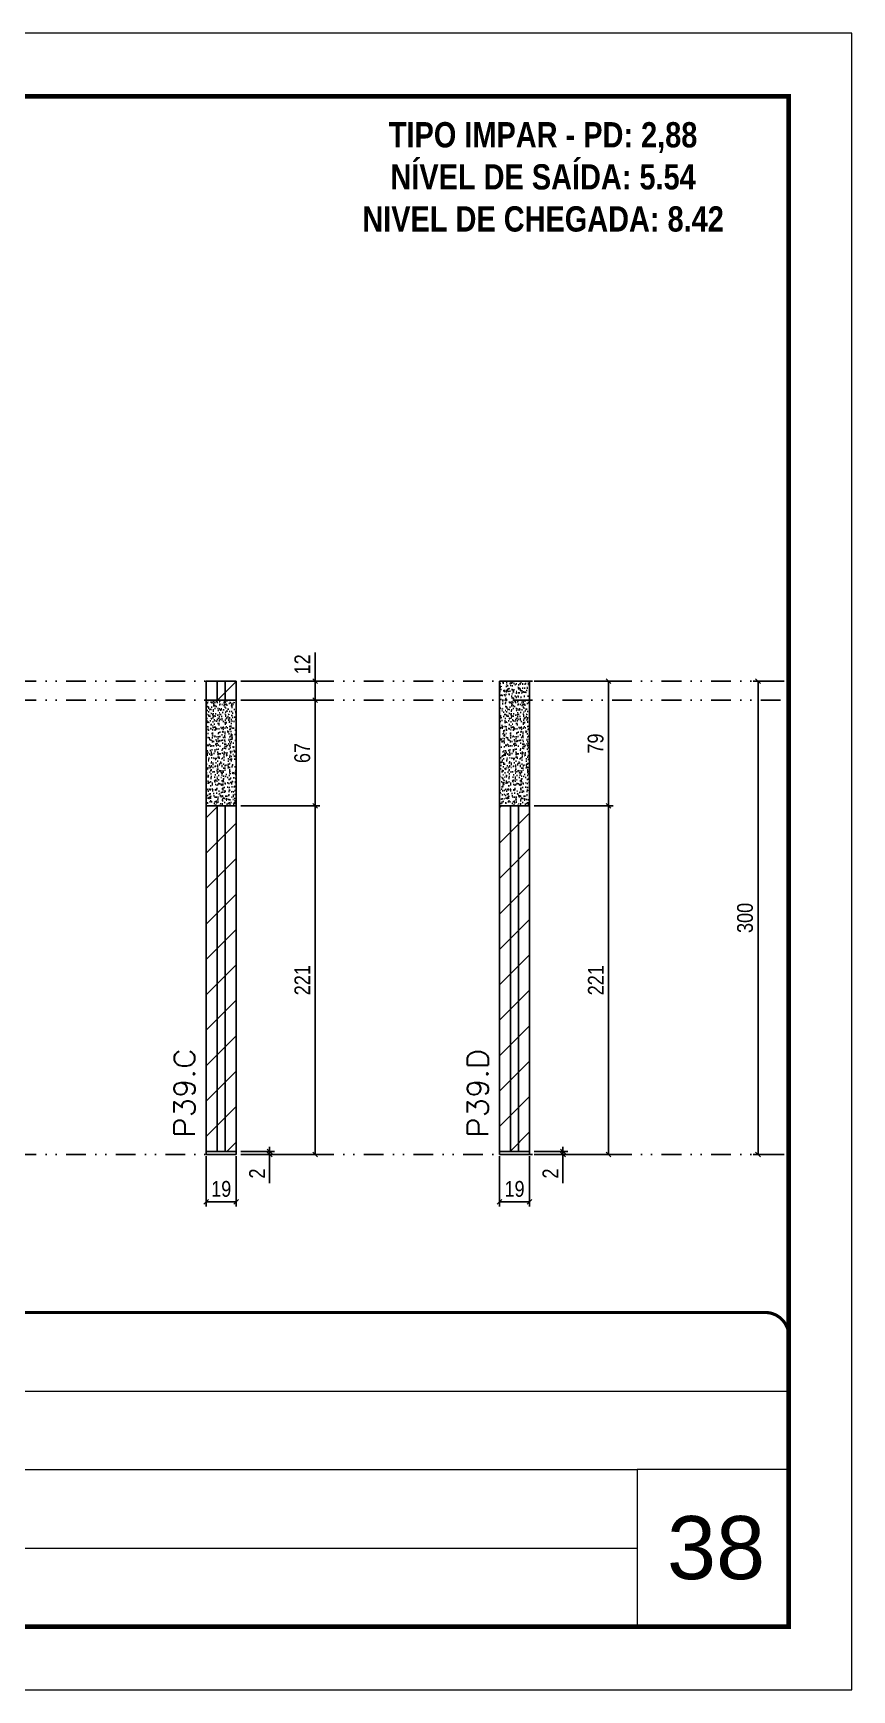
# Model space of a CAD drawing. Extents: x 14400 to 24104, y -21631 to 6985.
# Drawn here: x 16965 to 17483, y -4402 to -3352 of the extents above; entities that cross this region are included whole.
import ezdxf

# ---------------------------------------------------------------- set-up
doc = ezdxf.new("R2010")
doc.units = 0
for name, pattern in [('CONTINUO', [0]), ('DASHED', [0.75, 0.5, -0.25]), ('DIVIDE2', [0.625, 0.25, -0.125, 0, -0.125, 0, -0.125])]:
    doc.linetypes.add(name, pattern=pattern)
for name, color, linetype, lineweight in [('CARIMBO', 255, 'Continuous', 9), ('Folhas', 255, 'Continuous', 9), ('Hachura', 251, 'Continuous', 9), ('SARRAFO DE PRESSAO', 251, 'DASHED', 9), ('Texto Seção', 7, 'Continuous', 15)]:
    doc.layers.add(name, color=color, linetype=linetype, lineweight=lineweight)
for name, color, linetype in [('COTA', 241, 'Continuous'), ('NOMENCLATURA', 7, 'Continuous'), ('Nível', 160, 'Continuous'), ('Painéis', 200, 'Continuous'), ('SARR_2.2x7', 40, 'Continuous')]:
    doc.layers.add(name, color=color, linetype=linetype)
doc.styles.add('ARIAL', font='arial.ttf')
doc.styles.add('COTA TECNICA', font='techl___.ttf', dxfattribs={"height": 10})
doc.styles.add('COTA TECNICA-50', font='techl___.ttf', dxfattribs={"height": 10})
doc.styles.add('REGUA-120', font='ROMANS.shx', dxfattribs={"height": 15})
doc.styles.add('ROMANC', font='techb___.ttf', dxfattribs={"height": 2.5})
doc.dimstyles.new('COTA PAINEL-50', dxfattribs={"dimtxt": 10, "dimasz": 3, "dimexe": 3, "dimexo": 3, "dimgap": 3, "dimtad": 1, "dimdec": 1, "dimzin": 12, "dimdsep": 46, "dimtxsty": 'COTA TECNICA-50', "dimblk1": 'OBLIQUE', "dimblk2": 'OBLIQUE', "dimsah": 1, "dimcen": 0.9, "dimclrd": 4, "dimclre": 4, "dimclrt": 240, "dimadec": 1, "dimazin": 3, "dimtfac": 1, "dimtdec": 1, "dimtmove": 0, "dimatfit": 3, "dimfxl": 1, "dimtolj": 1, "dimtzin": 12, "dimarcsym": 0})
doc.dimstyles.new('PAINEL', dxfattribs={"dimtxt": 10, "dimasz": 3, "dimexe": 3, "dimexo": 3, "dimgap": 3, "dimtad": 1, "dimdec": 1, "dimzin": 12, "dimdsep": 46, "dimtxsty": 'COTA TECNICA', "dimblk1": 'OBLIQUE', "dimblk2": 'OBLIQUE', "dimsah": 1, "dimcen": 0.9, "dimclrd": 4, "dimclre": 4, "dimclrt": 240, "dimadec": 1, "dimazin": 3, "dimtfac": 1, "dimtdec": 1, "dimtmove": 0, "dimatfit": 3, "dimfxl": 1, "dimtolj": 1, "dimtzin": 12, "dimarcsym": 0})

# ---------------------------------------------------------------- blocks, each defined once
blk = doc.blocks.new('9999999999')
at = {"color": 30, "linetype": 'CONTINUO'}
for p, q in [((98564.6, 34379.6), (99584, 34379.6)), ((98564.6, 34329.8), (99488, 34329.8)), ((99584, 34329.8), (99488, 34329.8)), ((99488, 34329.8), (99488, 34230.2)), ((98564.6, 34280), (99488, 34280))]:
    blk.add_line(p, q, dxfattribs=at)
at = {"color": 30, "linetype": 'CONTINUO', "const_width": 2}
blk.add_lwpolyline([(99584, 34230.2), (99584, 34414.4, 0.414214), (99569, 34429.4), (98229, 34429.4, 0.414214), (98214, 34414.4), (98214, 34245.2, 0.414214), (98229, 34230.2), (99584, 34230.2)], format="xyb", dxfattribs=at)
at = {"layer": 'Folhas'}
blk.add_lwpolyline([(98139, 34190.2), (99624, 34190.2), (99624, 35240.2), (98139, 35240.2)], close=True, dxfattribs=at)
at = {"layer": 'Folhas', "color": 30, "const_width": 3}
blk.add_lwpolyline([(98214, 34230.2), (99584, 34230.2), (99584, 35200.2), (98214, 35200.2)], close=True, dxfattribs=at)
blk = doc.blocks.new('_Oblique')
at = {"color": 0, "linetype": 'ByBlock', "lineweight": -2}
blk.add_line((-0.5, -0.5), (0.5, 0.5), dxfattribs=at)
blk = doc.blocks.new('*D1543')
at = {"layer": 'COTA', "color": 4, "lineweight": -2, "transparency": 16777216}
for p, q in [((17440.5, -3763.2), (17421, -3763.2)), ((17424, -4063.2), (17424, -3763.2)), ((17440.5, -4063.2), (17421, -4063.2))]:
    blk.add_line(p, q, dxfattribs=at)
at = {"layer": 'Defpoints', "color": 0, "transparency": 16777216}
for p in [(17424, -3763.2), (17443.5, -3763.2), (17443.5, -4063.2)]:
    blk.add_point(p, dxfattribs=at)
at = {"layer": 'COTA', "color": 4, "lineweight": -2, "transparency": 16777216, "xscale": 3, "yscale": 3, "zscale": 3}
for p, rotation in [((17424, -3763.2), 90), ((17424, -4063.2), 270)]:
    blk.add_blockref('_Oblique', p, dxfattribs=dict(at, rotation=rotation))
at = {"layer": 'COTA', "color": 240, "transparency": 16777216, "insert": (17415.8, -3913.2), "char_height": 10, "attachment_point": 5, "rotation": 90, "style": 'COTA TECNICA'}
blk.add_mtext('\\A1;300', dxfattribs=at)
blk = doc.blocks.new('*D1524')
at = {"layer": 'COTA', "color": 4, "lineweight": -2, "transparency": 16777216}
for p, q in [((17260.2, -4064.2), (17260.2, -4096.1)), ((17279.2, -4064.2), (17279.2, -4096.1)), ((17260.2, -4093.1), (17279.2, -4093.1))]:
    blk.add_line(p, q, dxfattribs=at)
at = {"layer": 'Defpoints', "color": 0, "transparency": 16777216}
for p in [(17260.2, -4061.2), (17279.2, -4061.2), (17279.2, -4093.1)]:
    blk.add_point(p, dxfattribs=at)
at = {"layer": 'COTA', "color": 4, "lineweight": -2, "transparency": 16777216, "xscale": 3, "yscale": 3, "zscale": 3, "rotation": 180}
blk.add_blockref('_Oblique', (17260.2, -4093.1), dxfattribs=at)
at = {"layer": 'COTA', "color": 4, "lineweight": -2, "transparency": 16777216, "xscale": 3, "yscale": 3, "zscale": 3}
blk.add_blockref('_Oblique', (17279.2, -4093.1), dxfattribs=at)
at = {"layer": 'COTA', "color": 240, "transparency": 16777216, "insert": (17269.7, -4085), "char_height": 10, "attachment_point": 5, "style": 'COTA TECNICA'}
blk.add_mtext('\\A1;19', dxfattribs=at)
blk = doc.blocks.new('*D1525')
at = {"layer": 'COTA', "color": 4, "lineweight": -2, "transparency": 16777216}
for p, q in [((17282.2, -4061.2), (17303.4, -4061.2)), ((17282.2, -4063.2), (17303.4, -4063.2)), ((17300.4, -4061.2), (17300.4, -4058.2)), ((17300.4, -4061.2), (17300.4, -4063.2)), ((17300.4, -4063.2), (17300.4, -4081.3))]:
    blk.add_line(p, q, dxfattribs=at)
at = {"layer": 'Defpoints', "color": 0, "transparency": 16777216}
for p in [(17279.2, -4061.2), (17279.2, -4063.2), (17300.4, -4061.2)]:
    blk.add_point(p, dxfattribs=at)
at = {"layer": 'COTA', "color": 4, "lineweight": -2, "transparency": 16777216, "xscale": 3, "yscale": 3, "zscale": 3}
for p, rotation in [((17300.4, -4061.2), 270), ((17300.4, -4063.2), 90)]:
    blk.add_blockref('_Oblique', p, dxfattribs=dict(at, rotation=rotation))
at = {"layer": 'COTA', "color": 240, "transparency": 16777216, "insert": (17292.4, -4075.2), "char_height": 10, "attachment_point": 5, "rotation": 90, "style": 'COTA TECNICA-50'}
blk.add_mtext('\\A1;2', dxfattribs=at)
blk = doc.blocks.new('*D1526')
at = {"layer": 'COTA', "color": 4, "lineweight": -2, "transparency": 16777216}
for p, q in [((17282.2, -3842.2), (17332.2, -3842.2)), ((17329.2, -4063.2), (17329.2, -3842.2)), ((17282.2, -4063.2), (17332.2, -4063.2))]:
    blk.add_line(p, q, dxfattribs=at)
at = {"layer": 'Defpoints', "color": 0, "transparency": 16777216}
for p in [(17279.2, -3842.2), (17329.2, -3842.2), (17279.2, -4063.2)]:
    blk.add_point(p, dxfattribs=at)
at = {"layer": 'COTA', "color": 4, "lineweight": -2, "transparency": 16777216, "xscale": 3, "yscale": 3, "zscale": 3}
for p, rotation in [((17329.2, -3842.2), 90), ((17329.2, -4063.2), 270)]:
    blk.add_blockref('_Oblique', p, dxfattribs=dict(at, rotation=rotation))
at = {"layer": 'COTA', "color": 240, "transparency": 16777216, "insert": (17321.2, -3952.7), "char_height": 10, "attachment_point": 5, "rotation": 90, "style": 'COTA TECNICA-50'}
blk.add_mtext('\\A1;221', dxfattribs=at)
blk = doc.blocks.new('*D1554')
at = {"layer": 'COTA', "color": 4, "lineweight": -2, "transparency": 16777216}
for p, q in [((17282.2, -3763.2), (17332.2, -3763.2)), ((17329.2, -3842.2), (17329.2, -3763.2)), ((17282.2, -3842.2), (17332.2, -3842.2))]:
    blk.add_line(p, q, dxfattribs=at)
at = {"layer": 'Defpoints', "color": 0, "transparency": 16777216}
for p in [(17279.2, -3763.2), (17329.2, -3763.2), (17279.2, -3842.2)]:
    blk.add_point(p, dxfattribs=at)
at = {"layer": 'COTA', "color": 4, "lineweight": -2, "transparency": 16777216, "xscale": 3, "yscale": 3, "zscale": 3}
for p, rotation in [((17329.2, -3763.2), 90), ((17329.2, -3842.2), 270)]:
    blk.add_blockref('_Oblique', p, dxfattribs=dict(at, rotation=rotation))
at = {"layer": 'COTA', "color": 240, "transparency": 16777216, "insert": (17321.1, -3802.7), "char_height": 10, "attachment_point": 5, "rotation": 90, "style": 'COTA TECNICA'}
blk.add_mtext('\\A1;79', dxfattribs=at)
blk = doc.blocks.new('*D1527')
at = {"layer": 'COTA', "color": 4, "lineweight": -2, "transparency": 16777216}
for p, q in [((17074.3, -4064.2), (17074.3, -4096.1)), ((17093.3, -4064.2), (17093.3, -4096.1)), ((17074.3, -4093.1), (17093.3, -4093.1))]:
    blk.add_line(p, q, dxfattribs=at)
at = {"layer": 'Defpoints', "color": 0, "transparency": 16777216}
for p in [(17074.3, -4061.2), (17093.3, -4061.2), (17093.3, -4093.1)]:
    blk.add_point(p, dxfattribs=at)
at = {"layer": 'COTA', "color": 4, "lineweight": -2, "transparency": 16777216, "xscale": 3, "yscale": 3, "zscale": 3, "rotation": 180}
blk.add_blockref('_Oblique', (17074.3, -4093.1), dxfattribs=at)
at = {"layer": 'COTA', "color": 4, "lineweight": -2, "transparency": 16777216, "xscale": 3, "yscale": 3, "zscale": 3}
blk.add_blockref('_Oblique', (17093.3, -4093.1), dxfattribs=at)
at = {"layer": 'COTA', "color": 240, "transparency": 16777216, "insert": (17083.8, -4085), "char_height": 10, "attachment_point": 5, "style": 'COTA TECNICA'}
blk.add_mtext('\\A1;19', dxfattribs=at)
blk = doc.blocks.new('*D1528')
at = {"layer": 'COTA', "color": 4, "lineweight": -2, "transparency": 16777216}
for p, q in [((17096.3, -4061.2), (17117.5, -4061.2)), ((17096.3, -4063.2), (17117.5, -4063.2)), ((17114.5, -4061.2), (17114.5, -4058.2)), ((17114.5, -4061.2), (17114.5, -4063.2)), ((17114.5, -4063.2), (17114.5, -4081.3))]:
    blk.add_line(p, q, dxfattribs=at)
at = {"layer": 'Defpoints', "color": 0, "transparency": 16777216}
for p in [(17093.3, -4061.2), (17093.3, -4063.2), (17114.5, -4061.2)]:
    blk.add_point(p, dxfattribs=at)
at = {"layer": 'COTA', "color": 4, "lineweight": -2, "transparency": 16777216, "xscale": 3, "yscale": 3, "zscale": 3}
for p, rotation in [((17114.5, -4061.2), 270), ((17114.5, -4063.2), 90)]:
    blk.add_blockref('_Oblique', p, dxfattribs=dict(at, rotation=rotation))
at = {"layer": 'COTA', "color": 240, "transparency": 16777216, "insert": (17106.5, -4075.2), "char_height": 10, "attachment_point": 5, "rotation": 90, "style": 'COTA TECNICA-50'}
blk.add_mtext('\\A1;2', dxfattribs=at)
blk = doc.blocks.new('*D1529')
at = {"layer": 'COTA', "color": 4, "lineweight": -2, "transparency": 16777216}
for p, q in [((17096.3, -3842.2), (17146.3, -3842.2)), ((17143.3, -4063.2), (17143.3, -3842.2)), ((17096.3, -4063.2), (17146.3, -4063.2))]:
    blk.add_line(p, q, dxfattribs=at)
at = {"layer": 'Defpoints', "color": 0, "transparency": 16777216}
for p in [(17093.3, -3842.2), (17143.3, -3842.2), (17093.3, -4063.2)]:
    blk.add_point(p, dxfattribs=at)
at = {"layer": 'COTA', "color": 4, "lineweight": -2, "transparency": 16777216, "xscale": 3, "yscale": 3, "zscale": 3}
for p, rotation in [((17143.3, -3842.2), 90), ((17143.3, -4063.2), 270)]:
    blk.add_blockref('_Oblique', p, dxfattribs=dict(at, rotation=rotation))
at = {"layer": 'COTA', "color": 240, "transparency": 16777216, "insert": (17135.2, -3952.7), "char_height": 10, "attachment_point": 5, "rotation": 90, "style": 'COTA TECNICA-50'}
blk.add_mtext('\\A1;221', dxfattribs=at)
blk = doc.blocks.new('*D1555')
at = {"layer": 'COTA', "color": 4, "lineweight": -2, "transparency": 16777216}
for p, q in [((17096.3, -3775.2), (17146.3, -3775.2)), ((17143.3, -3842.2), (17143.3, -3775.2)), ((17096.3, -3842.2), (17146.3, -3842.2))]:
    blk.add_line(p, q, dxfattribs=at)
at = {"layer": 'Defpoints', "color": 0, "transparency": 16777216}
for p in [(17093.3, -3775.2), (17143.3, -3775.2), (17093.3, -3842.2)]:
    blk.add_point(p, dxfattribs=at)
at = {"layer": 'COTA', "color": 4, "lineweight": -2, "transparency": 16777216, "xscale": 3, "yscale": 3, "zscale": 3}
for p, rotation in [((17143.3, -3775.2), 90), ((17143.3, -3842.2), 270)]:
    blk.add_blockref('_Oblique', p, dxfattribs=dict(at, rotation=rotation))
at = {"layer": 'COTA', "color": 240, "transparency": 16777216, "insert": (17135.2, -3808.7), "char_height": 10, "attachment_point": 5, "rotation": 90, "style": 'COTA TECNICA'}
blk.add_mtext('\\A1;67', dxfattribs=at)
blk = doc.blocks.new('*D1556')
at = {"layer": 'COTA', "color": 4, "lineweight": -2, "transparency": 16777216}
for p, q in [((17143.3, -3763.2), (17143.3, -3744.9)), ((17096.3, -3763.2), (17146.3, -3763.2)), ((17143.3, -3775.2), (17143.3, -3763.2)), ((17096.3, -3775.2), (17146.3, -3775.2))]:
    blk.add_line(p, q, dxfattribs=at)
at = {"layer": 'Defpoints', "color": 0, "transparency": 16777216}
for p in [(17093.3, -3763.2), (17143.3, -3763.2), (17093.3, -3775.2)]:
    blk.add_point(p, dxfattribs=at)
at = {"layer": 'COTA', "color": 4, "lineweight": -2, "transparency": 16777216, "xscale": 3, "yscale": 3, "zscale": 3}
for p, rotation in [((17143.3, -3763.2), 90), ((17143.3, -3775.2), 270)]:
    blk.add_blockref('_Oblique', p, dxfattribs=dict(at, rotation=rotation))
at = {"layer": 'COTA', "color": 240, "transparency": 16777216, "insert": (17135.2, -3752.5), "char_height": 10, "attachment_point": 5, "rotation": 90, "style": 'COTA TECNICA'}
blk.add_mtext('\\A1;12', dxfattribs=at)

msp = doc.modelspace()

# ---------------------------------------------------------------- hatches: boundary and pattern name
at = {"layer": 'COTA'}
h = msp.add_hatch(dxfattribs=at)
h.set_pattern_fill('AR-CONC', color=256, scale=0.03)
h.set_pattern_definition([(50, (-1479.8225, -8068.0258), (5.4655401, -0.4781726), [0.5715, -6.2865]), (355, (-1479.8225, -8068.026), (-1.0573026, 5.7317054), [0.4572, -5.0292175]), (100.451445, (-1479.367, -8068.0656), (4.4082374, 5.2535326), [0.4857003, -5.3427073]), (46.1842, (-1479.8225, -8066.502), (8.1323712, -1.2612698), [0.85725, -9.42975]), (96.635558, (-1479.145, -8066.607), (7.122124, 7.4227837), [0.7285507, -8.0140682]), (351.18415, (-1479.8225, -8066.502), (7.122124, 7.4227837), [0.685799, -7.543792]), (21, (-1479.0605, -8066.8828), (4.5484317, -3.0679559), [0.5715, -6.2865]), (326, (-1479.0605, -8066.883), (1.8540609, 5.525639), [0.4572, -5.0292]), (71.451445, (-1478.6815, -8067.1384), (6.4024926, 2.457683), [0.4857003, -5.3426981]), (37.5, (-1479.8225, -8068.0258), (0.0926581, 2.53665117), [0, -4.96824, 0, -5.1054, 0, -5.04825]), (7.5, (-1479.8225, -8068.0258), (2.00458988, 3.00541724), [0, -2.91084, 0, -4.85394, 0, -1.92405]), (327.5, (-1481.5218, -8068.0258), (4.06771786, -0.17186232), [0, -1.905, 0, -5.9436, 0, -7.8867]), (317.5, (-1482.2838, -8068.0258), (4.44387544, 0.7627947), [0, -2.4765, 0, -3.94716, 0, -5.6007])])
h.paths.add_polyline_path([(17279.23, -3763.17), (17260.23, -3763.17), (17260.23, -3842.17), (17279.23, -3842.17)])
h = msp.add_hatch(dxfattribs=at)
h.set_pattern_fill('AR-CONC', color=256, scale=0.03)
h.set_pattern_definition([(50, (-1668.788, -8068.0258), (5.4655401, -0.4781726), [0.5715, -6.2865]), (355, (-1668.788, -8068.026), (-1.0573026, 5.7317054), [0.4572, -5.0292175]), (100.451445, (-1668.3327, -8068.0656), (4.4082374, 5.2535326), [0.4857003, -5.3427073]), (46.1842, (-1668.788, -8066.502), (8.1323712, -1.2612698), [0.85725, -9.42975]), (96.635558, (-1668.1105, -8066.607), (7.122124, 7.4227837), [0.7285507, -8.0140682]), (351.18415, (-1668.788, -8066.502), (7.122124, 7.4227837), [0.685799, -7.543792]), (21, (-1668.026, -8066.8828), (4.5484317, -3.0679559), [0.5715, -6.2865]), (326, (-1668.026, -8066.883), (1.8540609, 5.525639), [0.4572, -5.0292]), (71.451445, (-1667.647, -8067.1384), (6.4024926, 2.457683), [0.4857003, -5.3426981]), (37.5, (-1668.7882, -8068.0258), (0.0926581, 2.53665117), [0, -4.96824, 0, -5.1054, 0, -5.04825]), (7.5, (-1668.7882, -8068.0258), (2.00458988, 3.00541724), [0, -2.91084, 0, -4.85394, 0, -1.92405]), (327.5, (-1670.4874, -8068.0258), (4.06771786, -0.17186232), [0, -1.905, 0, -5.9436, 0, -7.8867]), (317.5, (-1671.2494, -8068.0258), (4.44387544, 0.7627947), [0, -2.4765, 0, -3.94716, 0, -5.6007])])
h.paths.add_polyline_path([(17093.27, -3775.17), (17074.27, -3775.17), (17074.27, -3842.17), (17093.27, -3842.17)])
at = {"layer": 'Hachura', "linetype": 'ByBlock'}
h = msp.add_hatch(dxfattribs=at)
h.set_pattern_fill('ANSI31', color=256, scale=5)
h.paths.add_polyline_path([(16407.62, -3763.17), (16200.62, -3763.17), (16200.62, -3775.17), (16229.62, -3775.17), (16229.62, -3777.17), (16407.62, -3777.17)])
h.paths.add_polyline_path([(16897.39, -3763.17), (16690.39, -3763.17), (16690.39, -3777.17), (16821.39, -3777.17), (16821.39, -3775.17), (16897.39, -3775.17)])
h.paths.add_polyline_path([(17093.27, -3842.17), (17074.27, -3842.17), (17074.27, -4061.17), (17093.27, -4061.17)])
h.paths.add_polyline_path([(17093.27, -3763.17), (17074.27, -3763.17), (17074.27, -3775.17), (17093.27, -3775.17)])
h.paths.add_polyline_path([(17279.23, -3842.17), (17260.23, -3842.17), (17260.23, -4061.17), (17279.23, -4061.17)])

# ---------------------------------------------------------------- linework, layer by layer
at = {"layer": 'COTA'}
for points in [[(17260.23, -3842.17), (17279.23, -3842.17), (17279.23, -3763.17), (17260.23, -3763.17)], [(17074.27, -3842.17), (17093.27, -3842.17), (17093.27, -3775.17), (17074.27, -3775.17)]]:
    msp.add_lwpolyline(points, close=True, dxfattribs=at)
at = {"layer": 'Nível', "color": 4, "linetype": 'DIVIDE2', "ltscale": 50}
for p, q in [((16073.47, -3763.17), (17443.47, -3763.17)), ((16073.47, -3775.17), (17443.47, -3775.17)), ((16073.47, -4063.17), (17443.47, -4063.17)), ((16073.47, -4063.17), (17443.47, -4063.17))]:
    msp.add_line(p, q, dxfattribs=at)
at = {"layer": 'Painéis'}
for p, q in [((17074.27, -3842.17), (17074.27, -4061.17)), ((17074.27, -3842.17), (17093.27, -3842.17)), ((17093.27, -3842.17), (17093.27, -4061.17)), ((17260.23, -3842.17), (17260.23, -4061.17)), ((17260.23, -3842.17), (17279.23, -3842.17)), ((17279.23, -3842.17), (17279.23, -4061.17)), ((17074.27, -4061.17), (17093.27, -4061.17)), ((17074.27, -4063.17), (17074.27, -4061.17)), ((17093.27, -4063.17), (17074.27, -4063.17)), ((17093.27, -4061.17), (17093.27, -4063.17)), ((17260.23, -4061.17), (17279.23, -4061.17)), ((17260.23, -4063.17), (17260.23, -4061.17)), ((17279.23, -4063.17), (17260.23, -4063.17)), ((17279.23, -4061.17), (17279.23, -4063.17))]:
    msp.add_line(p, q, dxfattribs=at)
msp.add_lwpolyline([(17074.27, -3775.17), (17093.27, -3775.17), (17093.27, -3763.17), (17074.27, -3763.17)], close=True, dxfattribs=at)
at = {"layer": 'SARR_2.2x7'}
for p, q in [((17081.27, -3775.17), (17081.27, -3763.17)), ((17086.27, -3775.17), (17086.27, -3763.17)), ((17081.27, -3842.17), (17081.27, -4061.17)), ((17086.27, -3842.17), (17086.27, -4061.17)), ((17267.23, -3842.17), (17267.23, -4061.17)), ((17272.23, -3842.17), (17272.23, -4061.17))]:
    msp.add_line(p, q, dxfattribs=at)

# ---------------------------------------------------------------- block references
at = {"layer": 'SARRAFO DE PRESSAO', "color": 6, "linetype": 'ByBlock'}
msp.add_blockref('9999999999', (-82140.51, -38592.65), dxfattribs=at)

# ---------------------------------------------------------------- texts
at = {"layer": 'CARIMBO', "style": 'ARIAL'}
msp.add_text('38', height=40, dxfattribs=at).set_placement((17366.33, -4332.3))
at = {"layer": 'NOMENCLATURA', "color": 2, "insert": (17287.79, -3408.86), "char_height": 16, "attachment_point": 2, "style": 'ROMANC'}
msp.add_mtext_dynamic_manual_height_columns('TIPO IMPAR - PD: 2,88\\PNÍVEL DE SAÍDA: 5.54\\PNIVEL DE CHEGADA: 8.42', width=432.3511, gutter_width=1, heights=[0], dxfattribs=at)
at = {"layer": 'Texto Seção', "style": 'REGUA-120', "width": 1.1}
for s, p in [('P39.C', (17067.02, -4052.4)), ('P39.D', (17252.98, -4052.4))]:
    msp.add_text(s, height=13, rotation=90, dxfattribs=at).set_placement(p)

# ---------------------------------------------------------------- dimensions: what is measured, and where the dimension line sits
at = {"layer": 'COTA'}
for base, p1, p2, dimstyle, picture, middle in [((17143.25, -3763.17), (17093.27, -3775.17), (17093.27, -3763.17), 'PAINEL', '*D1556', (17135.2, -3752.51)), ((17329.22, -3763.17), (17279.23, -3842.17), (17279.23, -3763.17), 'PAINEL', '*D1554', (17321.12, -3802.67)), ((17424.01, -3763.17), (17443.47, -4063.17), (17443.47, -3763.17), 'PAINEL', '*D1543', (17415.79, -3913.17)), ((17143.25, -3775.17), (17093.27, -3842.17), (17093.27, -3775.17), 'PAINEL', '*D1555', (17135.15, -3808.67)), ((17143.25, -3842.17), (17093.27, -4063.17), (17093.27, -3842.17), 'COTA PAINEL-50', '*D1529', (17135.2, -3952.67)), ((17329.22, -3842.17), (17279.23, -4063.17), (17279.23, -3842.17), 'COTA PAINEL-50', '*D1526', (17321.16, -3952.67))]:
    dim = msp.add_linear_dim(base=base, p1=p1, p2=p2, angle=90, dimstyle=dimstyle, dxfattribs=at)
    dim.commit()
    dim.dimension.update_dxf_attribs({"geometry": picture, "text_midpoint": middle})
for base, p1, p2, picture, middle in [((17093.27, -4093.06), (17074.27, -4061.17), (17093.27, -4061.17), '*D1527', (17083.77, -4084.97)), ((17279.23, -4093.06), (17260.23, -4061.17), (17279.23, -4061.17), '*D1524', (17269.73, -4084.97))]:
    dim = msp.add_linear_dim(base=base, p1=p1, p2=p2, dimstyle='PAINEL', override={"dimarcsym": 2}, dxfattribs=at)
    dim.commit()
    dim.dimension.update_dxf_attribs({"geometry": picture, "text_midpoint": middle})
for base, p1, p2, picture, middle in [((17114.46, -4061.17), (17093.27, -4063.17), (17093.27, -4061.17), '*D1528', (17114.46, -4075.22)), ((17300.42, -4061.17), (17279.23, -4063.17), (17279.23, -4061.17), '*D1525', (17300.42, -4075.22))]:
    dim = msp.add_linear_dim(base=base, p1=p1, p2=p2, angle=90, dimstyle='COTA PAINEL-50', dxfattribs=at)
    dim.commit()
    dim.dimension.update_dxf_attribs({"geometry": picture, "text_midpoint": middle, "dimtype": 160})

doc.saveas('drawing.dxf')
